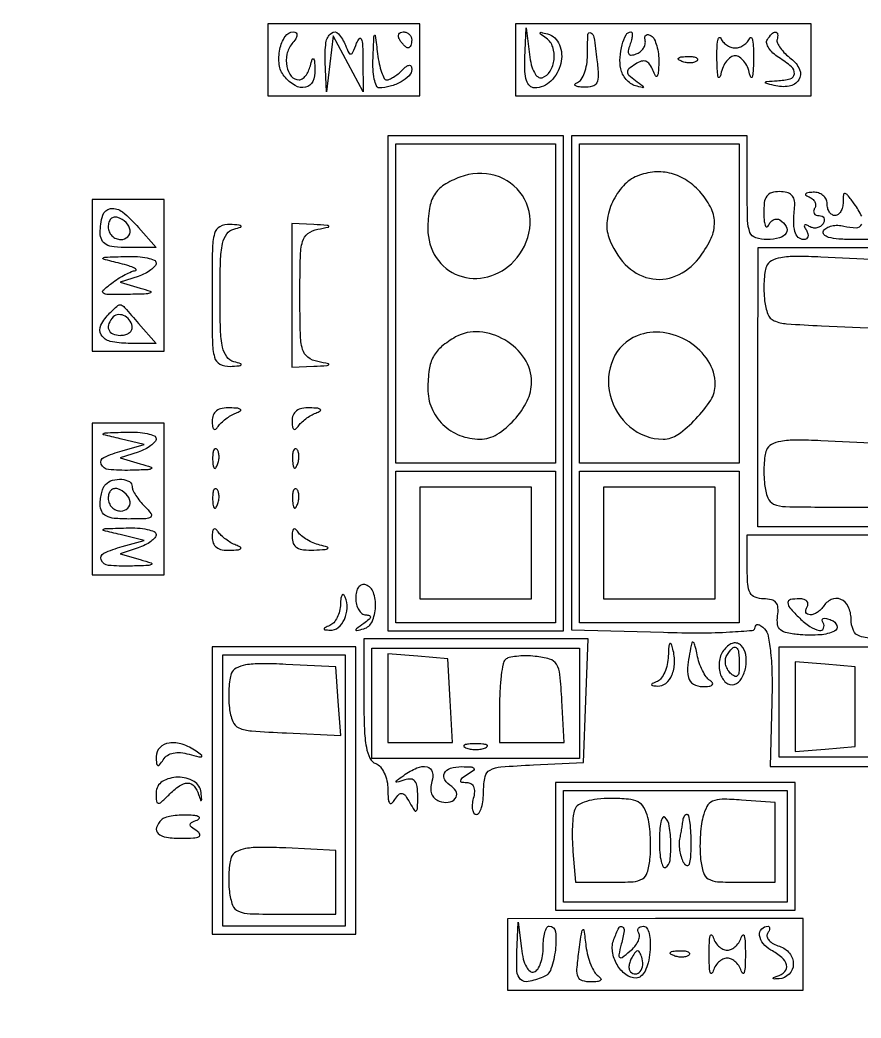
# Model space of a CAD drawing. Extents: x 4 to 1603, y 7 to 792.
# Drawn here: x 1128 to 1233.2, y 552.5 to 677.5 of the extents above; entities that cross this region are included whole.
import ezdxf

# ---------------------------------------------------------------- set-up
doc = ezdxf.new("R2010")
doc.units = 0

msp = doc.modelspace()

# ---------------------------------------------------------------- linework, layer by layer
for points in [[(4.463028, 790.750623, 0.090794), (4.267848, 789.688086, 0.000004), (4.202933, 675.011121, 0.000189), (4.180203, 548.51456, 0.000114), (4.244173, 398.5), (4.5, 7.5), (803.751263, 7.249377), (1603.002525, 6.998755), (1602.751263, 399.249377), (1602.5, 791.5), (803.718854, 791.750623, 0.000059), (387.797189, 791.831666, 0.000332), (164.795027, 791.700628, 0.000012), (5.544081, 791.497643, 0.311183)], [(1193.317886, 670.272162, 0.178836), (1194.327549, 671.08086, 0.109038), (1194.820168, 672.546136, 0.106104), (1194.655829, 674.115884, 0.162228), (1193.848393, 675.206304, -0.005656), (1193.117341, 675.731609, -0.312513), (1193.065253, 675.883376, -0.403675), (1193.185467, 675.953533, -0.006782), (1194, 675.743265, -0.235946), (1195.499585, 674.402309, -0.154687), (1195.666859, 672.044519, -0.139221), (1194.42827, 669.844582, -0.197862), (1192.377555, 669, -0.195996), (1191.777066, 669.244791, -0.121262), (1191.369641, 669.90151, -0.067189), (1191.162543, 671.041158, -0.022062), (1191.160037, 672.75), (1191.320074, 676.5), (1191.727923, 673.189295, 0.030425), (1191.972259, 671.872042, 0.063785), (1192.349908, 670.90307, 0.103307), (1192.813252, 670.358423, 0.250393)], [(1162.010569, 674.512735, 0.120195), (1161.373128, 673.204779, 0.102313), (1161.357244, 671.665988, 0.124141), (1161.926969, 670.45774, 0.22445), (1162.895291, 670, 0.15589), (1163.295609, 670.12792, 0.068139), (1163.70626, 670.514063, 0.057979), (1164.064764, 671.080521, 0.04824), (1164.310674, 671.75, -0.01159), (1164.550633, 672.5883, -0.541772), (1164.693656, 672.62878, -0.197309), (1164.812001, 672.392295, -0.005718), (1164.883999, 671.25, -0.120916), (1164.603211, 669.783302, -0.238446), (1163.698662, 669.062496, -0.189596), (1162.391279, 669.287008, -0.083509), (1161.039826, 670.452012, -0.143506), (1160.412895, 671.903744, -0.081928), (1160.49162, 673.827574, -0.092543), (1161.149848, 675.433685, -0.254619), (1162.189832, 676, -0.170476), (1162.523627, 675.882785, -0.25943), (1162.637026, 675.605109, -0.112864), (1162.471017, 675.142774, -0.030814)], [(1168.706251, 674.323115, 0.016882), (1169.107493, 673.374535, 0.340789), (1169.368047, 673.238896, 0.249101), (1169.635235, 673.448488, 0.010996), (1170.104581, 674.573115, -0.074736), (1170.443696, 675.161884, -0.582099), (1170.690673, 675.123225, -0.080699), (1170.844718, 674.363973, -0.008008), (1170.887799, 672.5), (1170.916169, 668.5), (1169.045856, 672), (1167.175542, 675.5), (1166.747808, 672), (1166.320074, 668.5), (1166.160037, 672.25, -0.043058), (1166.264222, 674.648349, -0.191797), (1166.937198, 675.855808, -0.404148), (1167.828752, 675.780006, -0.088081)], [(1173.863358, 670, 0.107894), (1174.226898, 670.079372, 0.031214), (1174.736112, 670.3525, 0.029818), (1175.286473, 670.74073, 0.027865), (1175.8, 671.2, -0.027429), (1176.339582, 671.683419, -0.147758), (1176.701058, 671.828768, -0.323472), (1176.918794, 671.699203, -0.102436), (1177, 671.306989, -0.199929), (1176.673073, 670.52206, -0.066864), (1175.661651, 669.756423, -0.05997), (1174.306364, 669.191969, -0.068818), (1172.918213, 669, -0.308127), (1172.57277, 669.235211, -0.043959), (1172.316736, 670.101562, -0.037476), (1172.165073, 671.312708, -0.023081), (1172.160037, 672.75, -0.000452), (1172.276691, 675.426656, -0.202828), (1172.351893, 675.584473, -0.602997), (1172.434336, 675.553502, -0.000683), (1172.723396, 673.25, 0.020995), (1172.931347, 672.004617, 0.03249), (1173.22463, 670.954687, 0.034185), (1173.553345, 670.189381, 0.281274)], [(1177, 675, -0.042167), (1176.967655, 674.617151, -0.061769), (1176.870461, 674.29375, -0.081139), (1176.727648, 674.07446, -0.210953), (1176.559017, 674, -0.151918), (1176.34829, 674.065539, -0.038439), (1176.066025, 674.29375, -0.035638), (1175.768994, 674.617226, -0.029505), (1175.5, 675, -0.082592), (1175.343488, 675.3821, -0.161196), (1175.3746, 675.70625, -0.182303), (1175.586039, 675.921712, -0.108972), (1175.940983, 676, -0.093332), (1176.345238, 675.923877, -0.09642), (1176.688914, 675.70625, -0.099167), (1176.918938, 675.381556, -0.105053)], [(1200.189793, 672.5, -0.017329), (1200.349009, 670.552292, -0.12415), (1200.162802, 669.634297, -0.223224), (1199.618, 669.189768, -0.071031), (1198.549199, 669.078947, -0.022728), (1197.827727, 669.139661, -0.125937), (1197.46914, 669.282867, -0.457969), (1197.45429, 669.464979, -0.102787), (1197.75, 669.662281, 0.156004), (1198.230111, 670.060995, 0.054536), (1198.632812, 670.875274, 0.047701), (1198.907737, 671.930008, 0.039935), (1199, 673.083333, -0.010145), (1199.052614, 675.676173, -0.541786), (1199.408812, 675.888329, -0.246607), (1199.813298, 675.335182, -0.007902)], [(1204.309266, 674.36355, 0.038122), (1204.092073, 673.636253, 0.208197), (1204.170419, 673.242768, 0.274221), (1204.486067, 673.098598, 0.060393), (1205.09065, 673.23855, 0.078245), (1205.608396, 673.524287, 0.081364), (1206.005288, 673.952065, 0.08797), (1206.22289, 674.452581, 0.115468), (1206.225223, 674.94933, -0.076776), (1206.19549, 675.361742, -0.21394), (1206.332191, 675.610311, -0.221937), (1206.603849, 675.66812, -0.081795), (1206.975223, 675.515313, -0.140375), (1207.364749, 675.087248, -0.044972), (1207.678326, 674.277535, -0.040796), (1207.881027, 673.267491, -0.03567), (1207.929715, 672.190983, -0.008559), (1207.872685, 670.872608, -0.149655), (1207.724388, 670.475563, -0.54367), (1207.515878, 670.492217, -0.029349), (1207.179475, 671.213378, 0.056126), (1206.778651, 671.964987, 0.160699), (1206.313319, 672.318783, 0.166163), (1205.739652, 672.319974, 0.061011), (1204.999761, 671.963378, 0.027196), (1204.189786, 671.37855, 0.226555), (1204.000061, 670.981204, 0.2157), (1204.185627, 670.571197, 0.024649), (1205, 669.923869, -0.003219), (1205.919028, 669.255536, -0.238261), (1206, 669.095259, -0.487716), (1205.904574, 669.0207, -0.005475), (1205, 669.256735, -0.088901), (1204.401403, 669.541128, -0.060064), (1203.842344, 670.052469, -0.058397), (1203.405026, 670.700971, -0.071402), (1203.165426, 671.39128, -0.066215), (1203.080761, 672.817818, -0.049114), (1203.349953, 674.375684, -0.051213), (1203.840983, 675.63572, -0.281304), (1204.43723, 676, -0.355796), (1204.583168, 675.8811, -0.070496), (1204.605891, 675.519293, -0.046828), (1204.514366, 674.991255, -0.025304)], [(1217.5, 674, 0.084643), (1218.047415, 674.093338, 0.064977), (1218.58983, 674.367188, 0.064791), (1219.045311, 674.772113, 0.08298), (1219.337719, 675.25, -0.5492), (1219.517822, 675.283297, -0.148058), (1219.677129, 674.957813, -0.03272), (1219.77317, 673.958093, -0.011167), (1219.784871, 672.5, -0.009335), (1219.73775, 671.071627, -0.055477), (1219.617146, 670.335938, -0.657312), (1219.461188, 670.314838, -0.088226), (1219.294267, 670.75, 0.055301), (1219.027357, 671.610507, 0.065576), (1218.588436, 672.339062, 0.077044), (1218.052654, 672.832054, 0.14859), (1217.5, 673, 0.14859), (1216.947346, 672.832054, 0.077044), (1216.411564, 672.339062, 0.065576), (1215.972643, 671.610507, 0.055301), (1215.705733, 670.75, -0.088226), (1215.538812, 670.314838, -0.657312), (1215.382854, 670.335938, -0.055477), (1215.26225, 671.071627, -0.009335), (1215.215129, 672.5, -0.011167), (1215.22683, 673.958093, -0.03272), (1215.322871, 674.957813, -0.148058), (1215.482178, 675.283297, -0.5492), (1215.662281, 675.25, 0.08298), (1215.954689, 674.772113, 0.064791), (1216.41017, 674.367188, 0.064977), (1216.952585, 674.093338, 0.084643)], [(1222.75, 675.070582, 0.175381), (1222.788913, 674.610972, 0.048015), (1223.160938, 673.972597, 0.042378), (1223.752807, 673.281646, 0.033321), (1224.5, 672.637903, -0.128342), (1225.553865, 671.310322, -0.251419), (1225.453012, 670.002323, -0.212865), (1224.24165, 669.20565, -0.103922), (1222.35622, 669.290218, -0.006188), (1221.334524, 669.566722, -0.507872), (1221.285681, 669.698775, -0.233825), (1221.475171, 669.808739, -0.003728), (1222.75, 669.883999, 0.052637), (1224.387481, 670.142693, 0.319345), (1224.9042, 670.767855, 0.239417), (1224.537689, 671.64083, 0.036283), (1222.961197, 672.79216, -0.045332), (1222.224769, 673.35066, -0.065043), (1221.696902, 673.975538, -0.084792), (1221.445026, 674.567386, -0.199264), (1221.520214, 675.032707, -0.047356), (1222.064483, 675.751316, -0.201969), (1222.543578, 675.970671, -0.397696), (1222.808411, 675.735451, -0.087793)], [(1212.729167, 672.395833, -0.126455), (1212.402231, 672.202593, -0.060344), (1211.916927, 672.123424, -0.05415), (1211.359369, 672.160852, -0.051402), (1210.8125, 672.316886, -0.054073), (1210.395823, 672.538436, -0.470617), (1210.37858, 672.720685, -0.168741), (1210.670344, 672.862007, -0.018894), (1211.416667, 672.921053, -0.028489), (1212.112848, 672.910055, -0.077125), (1212.592839, 672.799335, -0.208169), (1212.77538, 672.614691, -0.296942)], [(1183.02823, 657.818785, 0.053344), (1181.045386, 656.830606, 0.112877), (1179.848015, 655.613119, 0.100525), (1179.218235, 653.897891, 0.036695), (1179.015313, 651.306704, 0.146981), (1180.068096, 647.740766, 0.160888), (1182.882427, 645.498227, 0.156433), (1186.543657, 645.339186, 0.138289), (1189.825686, 647.314451, 0.15478), (1191.767443, 651.364484, 0.180494), (1190.852696, 655.509629, 0.183024), (1187.463413, 658.003793, 0.158335)], [(1205.235455, 657.954137, 0.11517), (1203.493543, 656.742403, 0.075362), (1202.140425, 654.691623, 0.075671), (1201.460272, 652.341779, 0.118454), (1201.680052, 650.258684, 0.103749), (1203.737243, 646.885831, 0.147855), (1206.757921, 645.145185, 0.159763), (1210.060481, 645.435445, 0.125596), (1212.92742, 647.634859, 0.04993), (1214.380602, 649.918382, 0.10728), (1214.90071, 651.928283, 0.118898), (1214.51939, 653.836734, 0.069878), (1213.25, 655.80232, 0.06585), (1211.49161, 657.364369, 0.083323), (1209.516941, 658.266565, 0.08579), (1207.402537, 658.45981, 0.074749)], [(1142.813051, 651.5), (1144.986773, 649), (1141.493387, 649, -0.023309), (1139.735443, 649.081997, -0.097828), (1138.726371, 649.3812, -0.166505), (1138.192752, 649.94543, -0.107294), (1138, 650.833333, -0.072174), (1138.319314, 653.033907, -0.294323), (1139.296402, 653.873941, -0.208278), (1140.795398, 653.45416, -0.042868)], [(1139, 651.583333, 0.099038), (1139.120875, 650.979073, 0.097945), (1139.465104, 650.465104, 0.097945), (1139.979073, 650.120875, 0.099038), (1140.583333, 650, 0.190724), (1141.459866, 650.346973, 0.244413), (1141.742973, 651.153639, 0.165501), (1141.250696, 652.122932, 0.113253), (1140.1875, 652.770833, 0.134046), (1139.735738, 652.795817, 0.144529), (1139.348828, 652.585286, 0.119977), (1139.089234, 652.158616, 0.077096)], [(1152, 643, 0.00391), (1152.044994, 637.245948, 0.058168), (1152.309278, 635.253056, 0.21263), (1152.985591, 634.394237, 0.134864), (1154.25, 634.116001, 0.005718), (1155.392295, 634.187999, 0.197309), (1155.62878, 634.306344, 0.541772), (1155.5883, 634.449367, 0.01159), (1154.75, 634.689326, -0.173905), (1153.849569, 635.305314, -0.105113), (1153.320267, 636.500193, -0.044803), (1153.061392, 638.683979, -0.007112), (1153, 643, -0.007112), (1153.061392, 647.316021, -0.044803), (1153.320267, 649.499807, -0.105113), (1153.849569, 650.694686, -0.173905), (1154.75, 651.310674, 0.01159), (1155.5883, 651.550633, 0.541772), (1155.62878, 651.693656, 0.197309), (1155.392295, 651.812001, 0.005718), (1154.25, 651.883999, 0.134864), (1152.985591, 651.605763, 0.21263), (1152.309278, 650.746944, 0.058168), (1152.044994, 648.754052, 0.00391)], [(1162, 643), (1162, 634), (1164.75, 634.136182, 0.002047), (1166.401331, 634.224735, 0.200802), (1166.607621, 634.325405, 0.574721), (1166.568679, 634.441828, 0.00362), (1165.25, 634.705733, -0.114289), (1164.003442, 635.259228, -0.166627), (1163.335339, 636.246098, -0.060605), (1163.054856, 638.182664, -0.005693), (1163, 643, -0.005693), (1163.054856, 647.817336, -0.060605), (1163.335339, 649.753902, -0.166627), (1164.003442, 650.740772, -0.114289), (1165.25, 651.294267, 0.00362), (1166.568679, 651.558172, 0.574721), (1166.607621, 651.674595, 0.200802), (1166.401331, 651.775265, 0.002047), (1164.75, 651.863818), (1162, 652)], [(1145, 647.067388, -0.182179), (1144.845528, 646.657502, -0.052458), (1144.339062, 646.190233, -0.04531), (1143.611266, 645.744231, -0.035002), (1142.75, 645.390956), (1140.5, 644.647136), (1143, 643.923248, -0.013211), (1144.270163, 643.518806, -0.655609), (1144.28505, 643.321979, -0.114297), (1143.767064, 643.185255, -0.003373), (1141.5, 643.131483, -0.004816), (1138.983653, 643.113022, -0.149851), (1138.39494, 643.294993, -0.485832), (1138.370691, 643.645735, -0.021944), (1139.44113, 644.531803, -0.020035), (1140.262012, 645.10248, -0.020248), (1141.123096, 645.603472, -0.020536), (1141.906045, 645.977233, -0.073392), (1142.44113, 646.118315, 0.537926), (1142.505772, 646.244797, 0.15878), (1142.307707, 646.426115, 0.033184), (1141.585912, 646.697807, 0.011125), (1140.5, 647, -0.001806), (1138.399487, 647.542575, -0.552575), (1138.355757, 647.681591, -0.210625), (1138.584323, 647.792212, -0.001006), (1141.25, 647.881685, -0.023464), (1142.687236, 647.859581, -0.037901), (1143.898438, 647.69129, -0.044582), (1144.763641, 647.42087, -0.303528)], [(1221.412481, 646.632526, 0.057419), (1221.218171, 645.876891, 0.020474), (1221.111175, 644.766246, 0.020002), (1221.092462, 643.527045, 0.022282), (1221.175426, 642.334473, 0.063123), (1221.585915, 640.657732, 0.200372), (1222.366623, 639.839076, 0.086126), (1223.938687, 639.451388, 0.006591), (1228.309797, 639.202947), (1235.119594, 638.905894), (1234.809797, 643.202947), (1234.5, 647.5), (1228.237055, 647.798053, 0.010972), (1225.111669, 647.878112, 0.043231), (1223.194258, 647.719097, 0.079491), (1222.02259, 647.320649, 0.181438)], [(1142.813051, 639.5), (1144.986773, 637), (1141.493387, 637, -0.054843), (1139.260835, 637.245618, -0.204959), (1138.139329, 638.052162, -0.257677), (1138.092396, 639.266694, -0.080081), (1139.2, 640.8, -0.015812), (1140.187985, 641.727399, -0.273408), (1140.60567, 641.80703, -0.125433), (1141.049595, 641.506605, -0.002646)], [(1139.63948, 640.306147, 0.094876), (1139.086489, 639.491235, 0.1934), (1139.067517, 638.730754, 0.202875), (1139.575357, 638.193711, 0.103624), (1140.5, 638, 0.06085), (1141.073598, 638.070066, 0.079459), (1141.559375, 638.276414, 0.097386), (1141.8846, 638.582093, 0.156819), (1142, 638.940983, 0.139398), (1141.764316, 639.769921, 0.123736), (1141.119339, 640.396031, 0.139481), (1140.316568, 640.598585, 0.191124)], [(1182.5, 637.796882, 0.04435), (1180.743929, 636.591892, 0.09731), (1179.714976, 635.336904, 0.089177), (1179.186194, 633.713348, 0.033057), (1179.015313, 631.306704, 0.101621), (1179.501457, 628.880474, 0.10102), (1180.90489, 626.836351, 0.098992), (1183.024683, 625.476303, 0.093547), (1185.548192, 625, 0.139465), (1187.677686, 625.60576, 0.070883), (1189.832435, 627.40531, 0.069315), (1191.450876, 629.796315, 0.114657), (1192, 632.159464, 0.147635), (1191.114073, 635.094474, 0.112707), (1188.669213, 637.418322, 0.113302), (1185.469539, 638.442983, 0.150376)], [(1205.235455, 637.954137, 0.197981), (1202.205971, 635.020254, 0.165465), (1201.834039, 630.525685, 0.155779), (1204.300578, 626.542705, 0.17868), (1208.479713, 625, 0.15614), (1210.329091, 625.591955, 0.047546), (1212.577597, 627.542579, 0.04769), (1214.430124, 629.900726, 0.143621), (1215, 631.843761, 0.144122), (1214.130299, 634.79834, 0.110218), (1211.720313, 637.176272, 0.106936), (1208.460263, 638.351868, 0.128575)], [(1152.015313, 627.25, 0.029585), (1152.061652, 626.568617, 0.184474), (1152.223917, 626.265791, 0.365822), (1152.46018, 626.262803, 0.073435), (1152.765313, 626.600056, -0.055286), (1153.154583, 627.06288, -0.029751), (1153.724811, 627.544701, -0.02924), (1154.371863, 627.97198, -0.040378), (1155, 628.271109, 0.039499), (1155.546389, 628.530132, 0.51614), (1155.564651, 628.719375, 0.158373), (1155.227414, 628.861922, 0.012676), (1154.25, 628.921053, 0.05361), (1153.258282, 628.849481, 0.116248), (1152.561933, 628.546312, 0.140422), (1152.154331, 628.009802, 0.095143)], [(1162.015313, 627.25, 0.029585), (1162.061652, 626.568617, 0.184474), (1162.223917, 626.265791, 0.365822), (1162.46018, 626.262803, 0.073435), (1162.765313, 626.600056, -0.055286), (1163.154583, 627.06288, -0.029751), (1163.724811, 627.544701, -0.02924), (1164.371863, 627.97198, -0.040378), (1165, 628.271109, 0.039499), (1165.546389, 628.530132, 0.51614), (1165.564651, 628.719375, 0.158373), (1165.227414, 628.861922, 0.012676), (1164.25, 628.921053, 0.05361), (1163.258282, 628.849481, 0.116248), (1162.561933, 628.546312, 0.140422), (1162.154331, 628.009802, 0.095143)], [(1145, 625.067388, -0.182179), (1144.845528, 624.657502, -0.052458), (1144.339062, 624.190233, -0.04531), (1143.611266, 623.744231, -0.035002), (1142.75, 623.390956), (1140.5, 622.647136), (1143, 621.923248, -0.009092), (1144.381932, 621.49572, -0.627229), (1144.406818, 621.30854, -0.136954), (1143.980769, 621.171895, -0.002893), (1141.75, 621.09968, -0.030172), (1139.025863, 621.191655, -0.279395), (1138.118613, 621.865691, -0.402309), (1138.456001, 622.715187, -0.03865), (1140.75, 623.553829), (1143.5, 624.324474), (1140.5, 625.043922, -0.001801), (1138.419051, 625.550899, -0.565414), (1138.377648, 625.68521, -0.20404), (1138.607929, 625.793077, -0.000992), (1141.25, 625.881685, -0.023464), (1142.687236, 625.859581, -0.037901), (1143.898438, 625.69129, -0.044582), (1144.763641, 625.42087, -0.303528)], [(1152.078947, 622.416667, 0.018894), (1152.137993, 621.670344, 0.168741), (1152.279315, 621.37858, 0.470617), (1152.461564, 621.395823, 0.054073), (1152.683114, 621.8125, 0.051402), (1152.839148, 622.359369, 0.05415), (1152.876576, 622.916927, 0.060344), (1152.797407, 623.402231, 0.126455), (1152.604167, 623.729167, 0.296942), (1152.385309, 623.77538, 0.208169), (1152.200665, 623.592839, 0.077125), (1152.089945, 623.112848, 0.028489)], [(1162.078947, 622.416667, 0.018894), (1162.137993, 621.670344, 0.168741), (1162.279315, 621.37858, 0.470617), (1162.461564, 621.395823, 0.054073), (1162.683114, 621.8125, 0.051402), (1162.839148, 622.359369, 0.05415), (1162.876576, 622.916927, 0.060344), (1162.797407, 623.402231, 0.126455), (1162.604167, 623.729167, 0.296942), (1162.385309, 623.77538, 0.208169), (1162.200665, 623.592839, 0.077125), (1162.089945, 623.112848, 0.028489)], [(1221.412481, 623.632526, 0.057419), (1221.218171, 622.876891, 0.020474), (1221.111175, 621.766246, 0.020002), (1221.092462, 620.527045, 0.022282), (1221.175426, 619.334473, 0.057813), (1221.569323, 617.64847, 0.211087), (1222.309386, 616.871502, 0.092045), (1223.789945, 616.555805, 0.006627), (1228, 616.5), (1234.5, 616.5), (1234.5, 620.5), (1234.5, 624.5), (1228.237055, 624.798053, 0.010972), (1225.111669, 624.878112, 0.043231), (1223.194258, 624.719097, 0.079491), (1222.02259, 624.320649, 0.181438)], [(1142, 619.071429, 0.110284), (1142.103036, 618.60997, 0.03046), (1142.461607, 617.954018, 0.029203), (1142.969986, 617.241238, 0.02687), (1143.571429, 616.571429, -0.031826), (1144.375278, 615.658172, -0.411922), (1144.324675, 615.25, -0.160187), (1143.727044, 615.033003, -0.007655), (1141.571429, 615, -0.022352), (1139.764607, 615.080813, -0.096514), (1138.737013, 615.378333, -0.167458), (1138.195917, 615.942302, -0.108641), (1138, 616.833333, -0.03271), (1138.049166, 617.584091, -0.032464), (1138.195833, 618.323958, -0.034257), (1138.4101, 618.951373, -0.097261), (1138.666667, 619.333333, -0.126544), (1139.553078, 619.857051, -0.090322), (1140.70487, 619.974646, -0.111677), (1141.647193, 619.682281, -0.268036)], [(1139, 617.583333, 0.099038), (1139.120875, 616.979073, 0.097945), (1139.465104, 616.465104, 0.097945), (1139.979073, 616.120875, 0.099038), (1140.583333, 616, 0.190724), (1141.459866, 616.346973, 0.244413), (1141.742973, 617.153639, 0.165501), (1141.250696, 618.122932, 0.113253), (1140.1875, 618.770833, 0.134046), (1139.735738, 618.795817, 0.144529), (1139.348828, 618.585286, 0.119977), (1139.089234, 618.158616, 0.077096)], [(1152.078947, 617.416667, 0.018894), (1152.137993, 616.670344, 0.168741), (1152.279315, 616.37858, 0.470617), (1152.461564, 616.395823, 0.054073), (1152.683114, 616.8125, 0.051402), (1152.839148, 617.359369, 0.05415), (1152.876576, 617.916927, 0.060344), (1152.797407, 618.402231, 0.126455), (1152.604167, 618.729167, 0.296942), (1152.385309, 618.77538, 0.208169), (1152.200665, 618.592839, 0.077125), (1152.089945, 618.112848, 0.028489)], [(1162.078947, 617.416667, 0.018894), (1162.137993, 616.670344, 0.168741), (1162.279315, 616.37858, 0.470617), (1162.461564, 616.395823, 0.054073), (1162.683114, 616.8125, 0.051402), (1162.839148, 617.359369, 0.05415), (1162.876576, 617.916927, 0.060344), (1162.797407, 618.402231, 0.126455), (1162.604167, 618.729167, 0.296942), (1162.385309, 618.77538, 0.208169), (1162.200665, 618.592839, 0.077125), (1162.089945, 618.112848, 0.028489)], [(1145, 613.067388, -0.182179), (1144.845528, 612.657502, -0.052458), (1144.339062, 612.190233, -0.04531), (1143.611266, 611.744231, -0.035002), (1142.75, 611.390956), (1140.5, 610.647136), (1143, 609.923248, -0.009092), (1144.381932, 609.49572, -0.627229), (1144.406818, 609.30854, -0.136954), (1143.980769, 609.171895, -0.002893), (1141.75, 609.09968, -0.030172), (1139.025863, 609.191655, -0.279395), (1138.118613, 609.865691, -0.402309), (1138.456001, 610.715187, -0.03865), (1140.75, 611.553829), (1143.5, 612.324474), (1140.5, 613.043922, -0.001801), (1138.419051, 613.550899, -0.565414), (1138.377648, 613.68521, -0.20404), (1138.607929, 613.793077, -0.000992), (1141.25, 613.881685, -0.023464), (1142.687236, 613.859581, -0.037901), (1143.898438, 613.69129, -0.044582), (1144.763641, 613.42087, -0.303528)], [(1152.015313, 612.75, 0.095143), (1152.154331, 611.990198, 0.140422), (1152.561933, 611.453688, 0.116248), (1153.258282, 611.150519, 0.05361), (1154.25, 611.078947, 0.012676), (1155.227414, 611.138078, 0.158373), (1155.564651, 611.280625, 0.51614), (1155.546389, 611.469868, 0.039499), (1155, 611.728891, -0.040378), (1154.371863, 612.02802, -0.02924), (1153.724811, 612.455299, -0.029751), (1153.154583, 612.93712, -0.055286), (1152.765313, 613.399944, 0.073435), (1152.46018, 613.737197, 0.365822), (1152.223917, 613.734209, 0.184474), (1152.061652, 613.431383, 0.029585)], [(1162.015313, 612.75, 0.101656), (1162.172668, 611.948522, 0.160284), (1162.627805, 611.423636, 0.110555), (1163.450819, 611.152386, 0.035092), (1164.75, 611.116001, 0.004766), (1166.175004, 611.189723, 0.157827), (1166.490273, 611.313563, 0.599795), (1166.459603, 611.467147, 0.012082), (1165.5, 611.731684, -0.039387), (1164.680441, 612.00652, -0.034086), (1163.871686, 612.417789, -0.035575), (1163.188656, 612.894871, -0.078969), (1162.765313, 613.365682, 0.062581), (1162.452355, 613.737428, 0.374523), (1162.21911, 613.744274, 0.194031), (1162.059459, 613.452129, 0.027028)], [(1170, 605.083333, 0.058008), (1170.092886, 604.285403, 0.076504), (1170.367188, 603.607481, 0.094686), (1170.773111, 603.15023, 0.162337), (1171.25, 602.984687, -0.072317), (1171.709625, 602.9121, -0.393062), (1171.824151, 602.712428, -0.161814), (1171.630643, 602.396179, -0.021325), (1171, 601.908556, 0.003117), (1170.079634, 601.249017, 0.240158), (1170, 601.092785, 0.48812), (1170.093439, 601.019877, 0.005221), (1171, 601.257202, 0.224807), (1172.031635, 602.141673, 0.093851), (1172.464523, 603.968772, 0.094861), (1172.197763, 605.812681, 0.233145), (1171.25, 606.75, 0.158235), (1170.75521, 606.7539, 0.156588), (1170.35, 606.466667, 0.107976), (1170.086249, 605.889108, 0.053367)], [(1168.078947, 604.333333, -0.052386), (1167.955917, 603.467174, -0.054028), (1167.656003, 602.654962, -0.059791), (1167.234573, 602.013284, -0.122283), (1166.75, 601.662281, 0.01027), (1166.10877, 601.388093, 0.30932), (1166.02218, 601.245655, 0.36718), (1166.126789, 601.135049, 0.011982), (1166.781385, 601.078947, 0.19134), (1167.788991, 601.409034, 0.112291), (1168.570267, 602.431512, 0.096643), (1168.908845, 603.838619, 0.106757), (1168.673277, 605.217011, 0.11146), (1168.472137, 605.508521, 0.459692), (1168.286098, 605.486664, 0.117486), (1168.140493, 605.097678, 0.021967)], [(1171, 592.468615, 0.009029), (1171.068131, 588.696212, 0.036726), (1171.318898, 586.416022, 0.066529), (1171.77073, 585.033238, 0.191208), (1172.5, 584.361626, -0.129033), (1173.07556, 583.948067, -0.062852), (1173.563873, 583.178722, -0.056082), (1173.89803, 582.196643, -0.05258), (1174.015313, 581.143011, 0.014616), (1174.057964, 579.925712, 0.136403), (1174.229164, 579.434539, 0.449995), (1174.501079, 579.402144, 0.069863), (1174.89848, 579.869977, -0.04825), (1175.39076, 580.502836, -0.262366), (1175.790536, 580.626548, -0.188454), (1176.20013, 580.354905, -0.025619), (1176.758167, 579.467648, 0.013643), (1177.336159, 578.497898, 0.448126), (1177.575834, 578.458375, 0.2198), (1177.730383, 578.771159, 0.006551), (1177.75, 580.268319, 0.031659), (1177.67232, 581.493917, 0.136278), (1177.392146, 582.161274, 0.214303), (1176.891255, 582.422176, 0.091475), (1176.125, 582.326316, -0.004131), (1175.156272, 582.0281, -0.435547), (1175.048774, 582.091254, -0.296351), (1175.10308, 582.236359, -0.003218), (1176, 582.890355, -0.053618), (1177.645013, 583.824506, -0.15732), (1178.926088, 583.949475, -0.285263), (1179.575364, 583.319129, -0.138821), (1179.537587, 582.118425, 0.064402), (1179.388684, 581.294087, 0.100714), (1179.496527, 580.583759, 0.113831), (1179.856748, 580.031668, 0.100232), (1180.438174, 579.662099, 0.120924), (1181.57928, 579.517868, 0.188078), (1182.445085, 579.976084, 0.264989), (1182.598439, 580.756007, 0.175082), (1182.016312, 581.489919, -0.105626), (1181.148984, 582.320977, -0.270182), (1181.091595, 583.157245, -0.208878), (1181.83709, 583.784803, -0.073805), (1183.25, 583.984687, -0.011293), (1184.444209, 583.949578, -0.220444), (1184.762149, 583.781653, -0.409657), (1184.728886, 583.520491, -0.023197), (1184, 583, 0.012901), (1183.249558, 582.487108, 0.205533), (1183.094521, 582.228492, 0.415422), (1183.222584, 582.061021, 0.029833), (1183.866631, 582.015313, -0.129652), (1184.402883, 581.867438, -0.163283), (1184.740575, 581.482531, -0.115108), (1184.846886, 580.852764, -0.048489), (1184.710251, 580, 0.040966), (1184.575635, 579.233678, 0.070464), (1184.607123, 578.5875, 0.106581), (1184.789795, 578.157535, 0.24384), (1185.09362, 578, 0.267285), (1185.442569, 578.200889, 0.057113), (1185.733751, 578.867233, 0.04543), (1185.934161, 579.821159, 0.029079), (1186, 580.952283, -0.051001), (1186.182943, 582.741148, -0.225576), (1186.804462, 583.562886, -0.101499), (1188.172748, 583.952219, -0.006828), (1192.25, 584.202283), (1198.5, 584.5), (1198.792064, 592.25), (1199.084129, 600), (1185.042064, 600), (1171, 600)], [(1209.116001, 597.833333, -0.042618), (1208.979179, 596.775754, -0.048264), (1208.666888, 595.801837, -0.054442), (1208.238019, 595.044969, -0.141678), (1207.75, 594.662281, 0.01027), (1207.10877, 594.388093, 0.30932), (1207.02218, 594.245655, 0.36718), (1207.126789, 594.135049, 0.011982), (1207.781385, 594.078947, 0.191163), (1208.810923, 594.41583, 0.121215), (1209.570024, 595.444936, 0.092435), (1209.896709, 596.9781, 0.069895), (1209.700575, 598.691587, 0.02767), (1209.482625, 599.374668, 0.606064), (1209.31915, 599.393862, 0.13111), (1209.187087, 599.017184, 0.008251)], [(1212.052849, 599.5, 0.019298), (1211.555604, 596.728039, 0.095968), (1211.638155, 595.155429, 0.201691), (1212.258204, 594.325823, 0.135385), (1213.417119, 594.015313, 0.025398), (1214.225558, 594.062365, 0.142912), (1214.621076, 594.226251, 0.390603), (1214.657278, 594.466902, 0.101983), (1214.350815, 594.765313, -0.098488), (1213.876772, 595.220553, -0.036644), (1213.402717, 596.018561, -0.034568), (1212.9996, 596.989114, -0.035215), (1212.736997, 598, 0.014226), (1212.543256, 598.899239, 0.046849), (1212.344367, 599.471875, 0.255041), (1212.184956, 599.59142, 0.393257)], [(1216.140365, 598.66913, 0.135883), (1215.521721, 597.293475, 0.107147), (1215.621638, 595.656971, 0.142139), (1216.338262, 594.505889, 0.269489), (1217.373207, 594.290602, 0.181916), (1218.285523, 595.03028, 0.087922), (1218.814714, 596.461167, 0.085562), (1218.827437, 598.025702, 0.156976), (1218.251399, 599.148601, 0.120108), (1217.781253, 599.43448, 0.133432), (1217.25149, 599.456721, 0.10649), (1216.69182, 599.196298, 0.057657)], [(1218, 596.8, -0.02285), (1217.95293, 595.770569, -0.178281), (1217.75, 595.344219, -0.339454), (1217.413659, 595.303935, -0.062607), (1216.887132, 595.712868, -0.074436), (1216.512254, 596.219746, -0.072722), (1216.298536, 596.818176, -0.077894), (1216.2733, 597.413694, -0.11056), (1216.446149, 597.912868, -0.044558), (1217.138681, 598.837919, -0.382301), (1217.610971, 598.889506, -0.217734), (1217.929611, 598.333642, -0.022936)], [(1188.71406, 597.380727, 0.149786), (1188.434276, 596.853698, 0.015667), (1188.209755, 595.45663, 0.018316), (1188.052124, 593.736579, 0.013691), (1188, 591.833333), (1188, 587), (1192.05226, 587), (1196.104519, 587), (1195.80226, 592.25, 0.010772), (1195.542779, 595.525481, 0.110728), (1195.116842, 596.805833, 0.190557), (1194.264449, 597.457175, 0.04459), (1192.46406, 597.797393, 0.023563), (1191.249413, 597.85882, 0.028525), (1190.110172, 597.797672, 0.029193), (1189.179428, 597.638837, 0.140413)], [(1154.412481, 595.632526, 0.057419), (1154.218171, 594.876891, 0.020474), (1154.111175, 593.766246, 0.020002), (1154.092462, 592.527045, 0.022282), (1154.175426, 591.334473, 0.063123), (1154.585915, 589.657732, 0.200372), (1155.366623, 588.839076, 0.086126), (1156.938687, 588.451388, 0.006591), (1161.309797, 588.202947), (1168.119594, 587.905894), (1167.809797, 592.202947), (1167.5, 596.5), (1161.237055, 596.798053, 0.010972), (1158.111669, 596.878112, 0.043231), (1156.194258, 596.719097, 0.079491), (1155.02259, 596.320649, 0.181438)], [(1145.015313, 585.25, 0.015452), (1145.050269, 584.368896, 0.276268), (1145.206139, 584.145711, 0.350158), (1145.439978, 584.205811, 0.020207), (1145.890467, 584.857012, -0.107163), (1146.415414, 585.389473, -0.09288), (1147.14084, 585.69086, -0.076048), (1148.053244, 585.742676, -0.045252), (1149.125154, 585.541506, 0.005777), (1150.360115, 585.207146, 0.166614), (1150.683091, 585.232175, 0.566908), (1150.704489, 585.393593, 0.01508), (1150, 585.919181, 0.073665), (1148.276909, 586.780944, 0.113011), (1146.621962, 586.932993, 0.16515), (1145.467603, 586.359923, 0.200474)], [(1183.75, 586.337719, 0.057986), (1184.320008, 586.181385, 0.037979), (1185, 586.12966, 0.037979), (1185.679992, 586.181385, 0.057986), (1186.25, 586.337719, 0.174857), (1186.459382, 586.525001, 0.447206), (1186.398438, 586.693942, 0.078554), (1185.89144, 586.810911, 0.017491), (1185, 586.842105, 0.017491), (1184.10856, 586.810911, 0.078554), (1183.601562, 586.693942, 0.447206), (1183.540618, 586.525001, 0.174857)], [(1145, 580.725037, 0.017859), (1145.038718, 579.641409, 0.340542), (1145.25, 579.404308, 0.236654), (1145.610208, 579.507221, 0.010588), (1146.571429, 580.428571, -0.040108), (1147.925995, 581.58166, -0.154012), (1148.964018, 581.924993, -0.230715), (1149.753472, 581.553634, -0.094463), (1150.324888, 580.480397, 0.005908), (1150.554768, 579.769365, 0.52231), (1150.645848, 579.742819, 0.246403), (1150.705286, 579.880116, 0.004136), (1150.634635, 580.730397, 0.243855), (1149.744293, 582.120838, 0.13171), (1147.729035, 582.659016, 0.137797), (1145.775619, 582.108239, 0.261237)], [(1197.401981, 578.605161, 0.065634), (1197.214583, 577.823593, 0.015659), (1197.116972, 576.487603, 0.015832), (1197.101498, 574.93339, 0.015062), (1197.183365, 573.355161), (1197.5, 569.5), (1202, 569.5, 0.013941), (1204.725557, 569.576006, 0.120754), (1205.878437, 569.927717, 0.188331), (1206.488437, 570.710381, 0.044018), (1206.828082, 572.370829, 0.024602), (1206.910407, 573.643564, 0.016652), (1206.884382, 575.097234, 0.016804), (1206.764826, 576.503583, 0.031884), (1206.55903, 577.620829, 0.066634), (1206.064723, 578.862098, 0.146603), (1205.33683, 579.564553, 0.098664), (1204.137986, 579.909016, 0.020779), (1201.949563, 580, 0.026267), (1200.231992, 579.909708, 0.048179), (1198.860222, 579.62974, 0.063585), (1197.887325, 579.18988, 0.164659)], [(1213.454996, 577.676711, 0.03133), (1213.243897, 576.537759, 0.016833), (1213.119738, 575.113649, 0.016701), (1213.090556, 573.647528, 0.025078), (1213.171918, 572.370829, 0.044018), (1213.511563, 570.710381, 0.188331), (1214.121563, 569.927717, 0.120754), (1215.274443, 569.576006, 0.013941), (1218, 569.5), (1222.5, 569.5), (1222.5, 574.5), (1222.5, 579.5), (1218.283077, 579.805882, 0.016339), (1215.85689, 579.902337, 0.105995), (1214.665995, 579.655792, 0.169566), (1213.958274, 578.994789, 0.059489)], [(1145.666667, 577.333333, 0.112406), (1145.05878, 576.367019, 0.303083), (1145.25061, 575.618597, 0.15098), (1146.28928, 575.140198, 0.034173), (1148.25, 575.015313, 0.014192), (1149.681468, 575.062703, 0.09389), (1150.371956, 575.238064, 0.422269), (1150.471631, 575.523699, 0.136514), (1150.136847, 575.894262, -0.022213), (1149.426195, 576.390051, -0.233412), (1149.273695, 576.69893, -0.275386), (1149.436975, 576.972905, -0.029355), (1150.136847, 577.300002, 0.155051), (1150.393207, 577.509935, 0.445665), (1150.34072, 577.706053, 0.090783), (1149.834116, 577.857086, 0.019532), (1148.916667, 577.921053, 0.024332), (1147.878806, 577.902262, 0.028044), (1146.896354, 577.780976, 0.028869), (1146.088635, 577.586201, 0.123383)], [(1208, 574.60765, 0.019963), (1208.055744, 573.212044, 0.039579), (1208.230953, 572.119122, 0.062268), (1208.484783, 571.449747, 0.433901), (1208.786222, 571.367878, 0.229119), (1209.336734, 572.232911, 0.03355), (1209.441981, 574.369344, 0.035564), (1209.248818, 576.53522, 0.157624), (1208.673899, 577.659434, 0.499401), (1208.417338, 577.623033, 0.071669), (1208.197958, 577.040956, 0.037314), (1208.047184, 575.991858, 0.017039)], [(1210.923489, 577.25, -0.012164), (1210.873569, 576.855882, -0.003452), (1210.776823, 576.245618, -0.003475), (1210.657976, 575.557714, -0.003671), (1210.531643, 574.88402, 0.057073), (1210.474872, 574.164075, 0.037417), (1210.566419, 573.336179, 0.037439), (1210.780144, 572.532031, 0.05755), (1211.092841, 571.88402, 0.188294), (1211.462196, 571.612447, 0.385592), (1211.757347, 571.763964, 0.076267), (1211.935289, 572.606092, 0.012979), (1211.984687, 574.25, 0.012521), (1211.954553, 575.68771, 0.020638), (1211.848627, 576.898438, 0.015839), (1211.69684, 577.837721, 0.359064), (1211.5, 578, 0.142002), (1211.303299, 577.942986, 0.088029), (1211.1244, 577.779688, 0.075298), (1210.990079, 577.536733, 0.06335)], [(1154.412481, 572.632526, 0.057419), (1154.218171, 571.876891, 0.020474), (1154.111175, 570.766246, 0.020002), (1154.092462, 569.527045, 0.022282), (1154.175426, 568.334473, 0.057813), (1154.569323, 566.64847, 0.211087), (1155.309386, 565.871502, 0.092045), (1156.789945, 565.555805, 0.006627), (1161, 565.5), (1167.5, 565.5), (1167.5, 569.5), (1167.5, 573.5), (1161.237055, 573.798053, 0.010972), (1158.111669, 573.878112, 0.043231), (1156.194258, 573.719097, 0.079491), (1155.02259, 573.320649, 0.181438)], [(1192.317886, 558.286913, 0.162113), (1192.768671, 558.632467, 0.059579), (1193.141174, 559.354427, 0.051173), (1193.388383, 560.302529, 0.041941), (1193.460579, 561.347617, -0.028178), (1193.502759, 562.363918, -0.044467), (1193.664631, 563.220863, -0.055766), (1193.909157, 563.820874, -0.274712), (1194.210579, 564, -0.381192), (1194.996641, 563.298834, -0.059409), (1194.986141, 561.033791, -0.053475), (1194.426498, 558.64536, -0.220309), (1193.418213, 557.606989, -0.041924), (1191.573288, 557.071258, -0.246365), (1190.636606, 557.344971, -0.189058), (1190.176029, 558.350079, -0.024662), (1190.160037, 560.75), (1190.320074, 564.5), (1190.727923, 561.189295, 0.030129), (1190.972404, 559.866908, 0.064617), (1191.348893, 558.902272, 0.106245), (1191.811678, 558.366958, 0.249711)], [(1203.232966, 561.75, 0.009633), (1202.917208, 560.419039, 0.281669), (1203.027375, 560.103031, 0.343709), (1203.331469, 560.095694, 0.012218), (1204.315575, 560.863307, 0.045665), (1204.911292, 561.450432, 0.060455), (1205.328671, 562.086608, 0.074644), (1205.51723, 562.673515, 0.180788), (1205.429973, 563.113307, -0.10456), (1205.308469, 563.451182, -0.179814), (1205.372641, 563.739534, -0.164762), (1205.617093, 563.932965, -0.085914), (1206.004341, 564, -0.252494), (1206.43255, 563.769035, -0.084583), (1206.727312, 563.095887, -0.05634), (1206.864049, 562.06134, -0.02875), (1206.813358, 560.75, -0.034623), (1206.591902, 559.422822, -0.062189), (1206.204747, 558.390425, -0.086383), (1205.696199, 557.728815, -0.187949), (1205.108986, 557.5, -0.164409), (1203.798509, 557.942881, -0.099512), (1202.707019, 559.185805, -0.094257), (1202.139004, 560.821207, -0.128891), (1202.309468, 562.364077, -0.023053), (1202.949502, 563.826631, -0.452283), (1203.370996, 563.939972, -0.297733), (1203.593955, 563.420225, -0.019673)], [(1221.544496, 563.071996, 0.214745), (1221.491301, 562.666719, 0.116636), (1221.747906, 562.223473, 0.079408), (1222.290918, 561.806103, 0.04741), (1223.04235, 561.486559, -0.149608), (1224.304263, 560.615166, -0.172342), (1224.773615, 559.236394, -0.195028), (1224.250395, 557.993468, -0.180641), (1222.988516, 557.415192, -0.010809), (1222.41495, 557.38611, -0.241247), (1222.269139, 557.45554, -0.493409), (1222.296797, 557.557952, -0.016609), (1222.75, 557.727033, 0.121582), (1223.695683, 558.327661, 0.254097), (1223.917557, 559.144227, 0.160574), (1223.338402, 560.0872, 0.052595), (1221.971992, 561.01499, -0.098442), (1220.987235, 561.823859, -0.143184), (1220.549706, 562.851649, -0.222697), (1220.816163, 563.655129, -0.205923), (1221.618034, 564, -0.26464), (1221.757797, 563.920455, -0.154982), (1221.802682, 563.727399, -0.081143), (1221.729136, 563.428171, -0.037677)], [(1200.340233, 557.768563, -0.091873), (1200.666434, 557.464735, -0.395295), (1200.638641, 557.224594, -0.1501), (1200.257761, 557.061442, -0.02482), (1199.450801, 557.015313, -0.073529), (1198.373007, 557.166452, -0.227787), (1197.841963, 557.645577, -0.11734), (1197.689723, 558.618584, -0.014794), (1197.9208, 560.75, -0.001166), (1198.281254, 563.309491, -0.183486), (1198.419221, 563.558959, -0.593075), (1198.553161, 563.507326, -0.002328), (1198.810232, 561.50325, 0.032012), (1199.037427, 560.302003, 0.034486), (1199.412391, 559.170026, 0.036812), (1199.868481, 558.255011, 0.117569)], [(1216.5, 561, 0.117373), (1217.051523, 561.131277, 0.075394), (1217.590143, 561.514063, 0.068913), (1218.034596, 562.081061, 0.068007), (1218.310674, 562.75, -0.279395), (1218.47732, 562.911685, -0.421517), (1218.633659, 562.810938, -0.040136), (1218.739189, 561.937901, -0.010016), (1218.767997, 560.5, -0.010016), (1218.739189, 559.062099, -0.040136), (1218.633659, 558.189062, -0.421517), (1218.47732, 558.088315, -0.279395), (1218.310674, 558.25, 0.068007), (1218.034596, 558.918939, 0.068913), (1217.590143, 559.485937, 0.075394), (1217.051523, 559.868723, 0.117373), (1216.5, 560, 0.117373), (1215.948477, 559.868723, 0.075394), (1215.409857, 559.485937, 0.068913), (1214.965404, 558.918939, 0.068007), (1214.689326, 558.25, -0.279395), (1214.52268, 558.088315, -0.421517), (1214.366341, 558.189062, -0.040136), (1214.260811, 559.062099, -0.010016), (1214.232003, 560.5, -0.010016), (1214.260811, 561.937901, -0.040136), (1214.366341, 562.810938, -0.421517), (1214.52268, 562.911685, -0.279395), (1214.689326, 562.75, 0.068007), (1214.965404, 562.081061, 0.068913), (1215.409857, 561.514063, 0.075394), (1215.948477, 561.131277, 0.117373)], [(1204.582949, 560.134215, 0.052326), (1204.327923, 559.604943, 0.061761), (1204.20609, 559.06291, 0.07231), (1204.228156, 558.59012, 0.149701), (1204.399864, 558.266802, 0.208213), (1205.031223, 558.018401, 0.228122), (1205.610436, 558.323111, 0.143258), (1205.913564, 559.144952, 0.097944), (1205.787251, 560.138246, 0.033951), (1205.536207, 560.749629, 0.286646), (1205.294341, 560.899578, 0.233206), (1205.012891, 560.759582, 0.024362)], [(1211.729167, 560.395833, -0.126455), (1211.402231, 560.202593, -0.060344), (1210.916927, 560.123424, -0.05415), (1210.359369, 560.160852, -0.051402), (1209.8125, 560.316886, -0.054073), (1209.395823, 560.538436, -0.470617), (1209.37858, 560.720685, -0.168741), (1209.670344, 560.862007, -0.018894), (1210.416667, 560.921053, -0.028489), (1211.112848, 560.910055, -0.077125), (1211.592839, 560.799335, -0.208169), (1211.77538, 560.614691, -0.296942)]]:
    msp.add_lwpolyline(points, format="xyb", close=True)
for points in [[(1159, 672.5), (1159, 668), (1168.5, 668), (1178, 668), (1178, 672.5), (1178, 677), (1168.5, 677), (1159, 677)], [(1190, 672.5), (1190, 668), (1208.5, 668), (1227, 668), (1227, 672.5), (1227, 677), (1208.5, 677), (1190, 677)], [(1174, 632), (1174, 601), (1185, 601), (1196, 601), (1196, 632), (1196, 663), (1185, 663), (1174, 663)], [(1195, 642), (1195, 622), (1185, 622), (1175, 622), (1175, 642), (1175, 662), (1185, 662), (1195, 662)], [(1218, 642), (1218, 622), (1208, 622), (1198, 622), (1198, 642), (1198, 662), (1208, 662), (1218, 662)], [(1137, 645.5), (1137, 636), (1141.5, 636), (1146, 636), (1146, 645.5), (1146, 655), (1141.5, 655), (1137, 655)], [(1235.657936, 631.5), (1235.685225, 614), (1228, 614), (1220.314775, 614), (1220.342064, 631.5), (1220.369353, 649), (1228, 649), (1235.630647, 649)], [(1137, 617.5), (1137, 608), (1141.5, 608), (1146, 608), (1146, 617.5), (1146, 627), (1141.5, 627), (1137, 627)], [(1195, 611.5), (1195, 602), (1185, 602), (1175, 602), (1175, 611.5), (1175, 621), (1185, 621), (1195, 621)], [(1218, 611.5), (1218, 602), (1208, 602), (1198, 602), (1198, 611.5), (1198, 621), (1208, 621), (1218, 621)], [(1178, 612), (1178, 605), (1185, 605), (1192, 605), (1192, 612), (1192, 619), (1185, 619), (1178, 619)], [(1201, 612), (1201, 605), (1208, 605), (1215, 605), (1215, 612), (1215, 619), (1208, 619), (1201, 619)], [(1152, 581), (1152, 563), (1161, 563), (1170, 563), (1170, 581), (1170, 599), (1161, 599), (1152, 599)], [(1198, 591.913793), (1198, 585), (1185, 585), (1172, 585), (1172, 591.913793), (1172, 598.827586), (1185, 598.827586), (1198, 598.827586)], [(1248, 592.099149), (1248, 585.198297), (1235.5, 585.178515), (1223, 585.158733), (1223, 592.079366), (1223, 599), (1235.5, 599), (1248, 599)], [(1168.648649, 581), (1168.648649, 564), (1161, 564), (1153.351351, 564), (1153.351351, 581), (1153.351351, 598), (1161, 598), (1168.648649, 598)], [(1174, 592.560365), (1174, 587), (1178.05226, 587), (1182.104519, 587), (1181.80226, 592.25), (1181.5, 597.5), (1177.75, 597.810365), (1174, 598.120731)], [(1225, 591.5), (1225, 585.879269), (1228.75, 586.189635), (1232.5, 586.5), (1232.5, 591.5), (1232.5, 596.5), (1228.75, 596.810365), (1225, 597.120731)], [(1195, 574), (1195, 566), (1210, 566), (1225, 566), (1225, 574), (1225, 582), (1210, 582), (1195, 582)], [(1224, 574), (1224, 567), (1210, 567), (1196, 567), (1196, 574), (1196, 581), (1210, 581), (1224, 581)], [(1189, 560.463594), (1189, 556), (1207.5, 556), (1226, 556), (1226, 560.486592), (1226, 564.973184), (1207.5, 564.950186), (1189, 564.927189)]]:
    msp.add_lwpolyline(points, close=True)
for points in [[(1233.344343, 652.907416, 0.044038), (1232.411324, 654.452158, 0.007935), (1231.574627, 655.559106, 0.187128), (1231.243964, 655.756288, 0.436608), (1231.041823, 655.60083, 0.022975), (1231, 654.69113, -0.057202), (1230.925756, 654.044295, -0.076512), (1230.70625, 653.496769, -0.095513), (1230.381475, 653.129789, -0.165457), (1230, 653, -0.148195), (1229.618646, 653.115568, -0.098894), (1229.29375, 653.440625, -0.082425), (1229.074694, 653.926543, -0.064853), (1229, 654.5, 0.117584), (1228.865052, 655.065902, 0.105533), (1228.485938, 655.536184, 0.097345), (1227.918248, 655.837493, 0.084943), (1227.25, 655.921053, 0.020483), (1226.576253, 655.862938, 0.187944), (1226.323011, 655.725065, 0.449603), (1226.348598, 655.549057, 0.04958), (1226.756231, 655.335642, -0.07888), (1227.193455, 655.073164, -0.105417), (1227.477402, 654.709292, -0.121773), (1227.564193, 654.302558, -0.131107), (1227.447214, 653.91459, 0.099764), (1227.318063, 653.565881, 0.176677), (1227.37643, 653.268661, 0.16868), (1227.616203, 653.069584, 0.08992), (1228, 653, -0.103494), (1228.377295, 652.921059, -0.179156), (1228.605103, 652.701458, -0.165631), (1228.645155, 652.371814, -0.086767), (1228.489919, 651.983688, -0.105964), (1228.167152, 651.647286, -0.09932), (1227.727473, 651.462971, -0.096172), (1227.238531, 651.459449, -0.092519), (1226.776393, 651.638197, 0.036486), (1226.367361, 651.851473, 0.343373), (1226.187815, 651.804896, 0.279645), (1226.165026, 651.598755, 0.029587), (1226.404508, 651.154508, -0.068937), (1226.599686, 650.712617, -0.143226), (1226.59735, 650.339137, -0.19028), (1226.403738, 650.093162, -0.132745), (1226.059017, 650, -0.197649), (1225.392359, 650.274243, -0.134426), (1224.977458, 650.993853, -0.069221), (1224.826735, 652.270271, -0.020175), (1224.947704, 654.25, 0.088693), (1224.890327, 655.008011, 0.143474), (1224.561643, 655.559489, 0.126472), (1223.950689, 655.890649, 0.061352), (1223.062858, 656, 0.070802), (1222.057333, 655.856896, 0.16731), (1221.446826, 655.426292, 0.128936), (1221.136141, 654.621702, 0.0352), (1221.078947, 653.25, 0.017496), (1221.141689, 652.266198, 0.068816), (1221.283477, 651.67683, 0.381688), (1221.468768, 651.583163, 0.235825), (1221.664358, 651.756231, -0.07888), (1221.926836, 652.193455, -0.105417), (1222.290708, 652.477402, -0.121773), (1222.697442, 652.564193, -0.131107), (1223.08541, 652.447214, -0.118777), (1223.895487, 651.629612, -0.287334), (1223.883038, 650.81414, -0.18679), (1223.032244, 650.198212, -0.064412), (1221.5, 650, -0.077921), (1220.059174, 650.225912, -0.226921), (1219.346154, 650.9, -0.085635), (1219.052512, 652.376461, -0.006367), (1219, 656.5), (1219, 663), (1208, 663), (1197, 663), (1197, 632.06054), (1197, 601.121081), (1208.501965, 600.81054, 0.0068), (1213.154249, 600.748228, 0.013836), (1216.808611, 600.850126, 0.008388), (1219.641782, 601.055387, 0.388947), (1220.001965, 601.45, -0.192418), (1220.103453, 601.705486, -0.251208), (1220.338176, 601.783338, -0.114156), (1220.707258, 601.627598, -0.039713), (1221.149273, 601.250727, -0.15012), (1221.629929, 600.343884, -0.021986), (1221.9351, 598.259928, -0.020899), (1222.100481, 595.490563, -0.011071), (1222.085735, 592.050727), (1221.872924, 584), (1235.436462, 584)], [(1237, 650), (1232.440983, 650, -0.015202), (1230.456493, 650.06035, -0.053025), (1229.194457, 650.27277, -0.133007), (1228.603906, 650.624493, -0.343291), (1228.553842, 651.087118, -0.127969), (1228.950743, 651.466374, -0.070112), (1229.582409, 651.710007, -0.062485), (1230.340578, 651.788616, -0.058638), (1231.111863, 651.680998, 0.063112), (1232.635907, 651.482181, 0.291885), (1233.352531, 651.935799, 0.227248)], [(1234.927165, 600.045242, -0.067556), (1233.1, 600.323529, -0.226266), (1232.289885, 601.050108, -0.098988), (1232, 602.5, 0.111435), (1231.655154, 604.02808, 0.182485), (1230.710286, 604.936783, 0.214731), (1229.524371, 604.91526, 0.145013), (1228.5, 604, -0.064269), (1228.189439, 603.617474, -0.051777), (1227.769763, 603.29375, -0.053414), (1227.310186, 603.073533, -0.085235), (1226.881966, 603, -0.117858), (1226.550471, 603.079239, -0.186277), (1226.357263, 603.29375, -0.154201), (1226.338175, 603.617617, -0.076764), (1226.5, 604, 0.139169), (1226.607943, 604.379648, 0.191142), (1226.478525, 604.70625, 0.138808), (1226.110654, 604.926733, 0.066118), (1225.559017, 605, 0.043753), (1224.402636, 604.898616, 0.365314), (1224.090744, 604.524843, 0.181852), (1224.335047, 603.885286, 0.015186), (1225.571429, 602.571429, 0.050908), (1226.839032, 601.538648, 0.096785), (1228.051836, 601.041574, 0.354687), (1228.558202, 601.308863, 0.243922), (1228.507079, 601.988546, -0.121624), (1228.398111, 602.326956, -0.337425), (1228.527076, 602.523198, -0.1444), (1228.90793, 602.542915, -0.03284), (1229.531908, 602.349382, -0.218014), (1230.216621, 601.650389, -0.386022), (1229.931181, 600.958007, -0.093349), (1228.154411, 600.491409, -0.037915), (1225.642759, 600.504319, -0.026103), (1224.002396, 600.723993, -0.128948), (1223.166822, 601.119205, -0.188343), (1222.802668, 601.785487, -0.068696), (1222.812858, 602.879614, 0.053126), (1222.853729, 603.892246, 0.157324), (1222.600178, 604.530944, 0.163299), (1222.028879, 604.886788, 0.058397), (1221.062858, 605, -0.088162), (1219.996658, 605.189469, -0.187895), (1219.378929, 605.734764, -0.102224), (1219.074739, 606.823711, -0.017166), (1219, 609), (1219, 613), (1228, 613), (1237, 613)]]:
    msp.add_lwpolyline(points, format="xyb")

doc.saveas('drawing.dxf')
